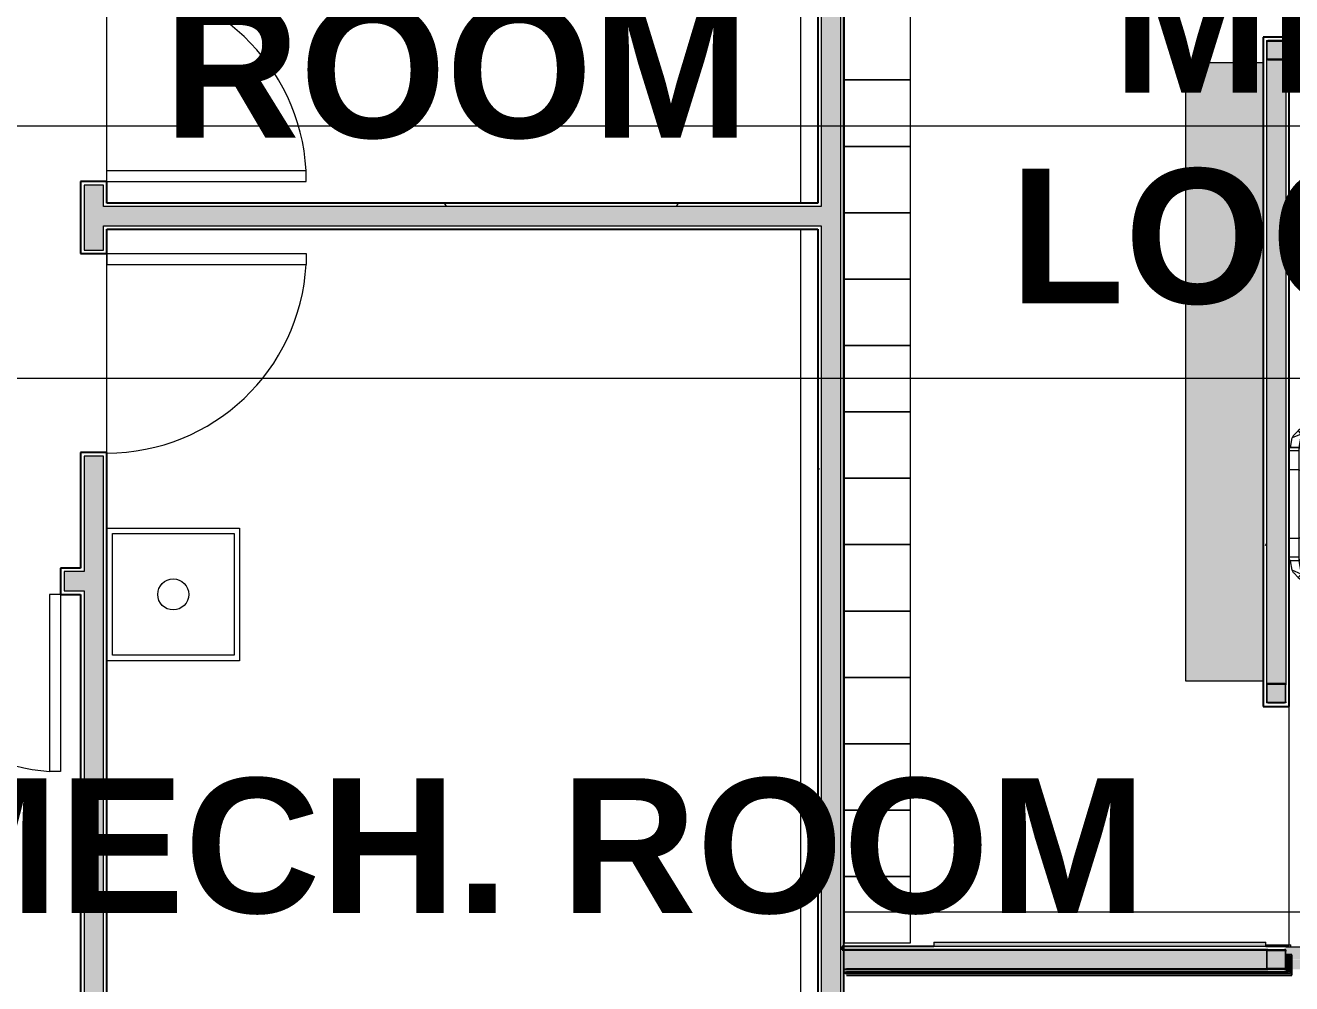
# Model space of a CAD drawing. Header units: inches. Extents: x 25369 to 33161, y -23509 to -20274.
# Drawn here: x 31088.9 to 31317.8, y -22698 to -22524.8 of the extents above; entities that cross this region are included whole.
import ezdxf

# ---------------------------------------------------------------- set-up
doc = ezdxf.new("R2010")
doc.units = ezdxf.units.IN
doc.header["$MEASUREMENT"] = 0
doc.linetypes.add('Grid Line 1_2_', pattern=[0.875, 0.5, -0.125, 0.125, -0.125])
for name, color, linetype, lineweight in [('A-AREA', 32, 'Continuous', 9), ('A-DOOR', 31, 'Continuous', 9), ('A-FLOR', 192, 'Continuous', 9), ('A-GENM', 13, 'Continuous', 9), ('A-WALL', 113, 'Continuous', 9), ('A-WALL-PATT', 111, 'Continuous', 25), ('G-ANNO-SYMB', 111, 'Continuous', 9), ('I-FURN', 30, 'Continuous', 9), ('I-WALL', 2, 'Continuous', 9), ('M-AREA-IDEN', 171, 'Continuous', 9), ('P-SANR-FIXT', 6, 'Continuous', 9), ('Q-SPCQ', 91, 'Continuous', 9), ('S-COLS', 52, 'Continuous', 9), ('S-GRID', 1, 'Continuous', 9)]:
    doc.layers.add(name, color=color, linetype=linetype, lineweight=lineweight)
doc.styles.add('Arial_B', font='arialbd.ttf', dxfattribs={"height": 24.354149})
pattern_1 = [(0, (5929.126, 0), (61.44, 15.36), [2.534, -43.546, 2.534, -43.546, -245.76]), (0, (5929.126, 0), (61.44, 15.36), [-92.16, 2.534, -89.626, 2.534, -43.546, -107.52]), (0, (5929.126, 0), (61.44, 15.36), [-230.4, 2.534, -28.186, 2.534, -74.266]), (120, (5952.166, 7.68), (-44.02215, 45.528601), [2.534, -43.546, 2.534, -43.546, -245.76]), (120, (5952.166, 7.68), (-44.02215, 45.528601), [-92.16, 2.534, -89.626, 2.534, -43.546, -107.52]), (120, (5952.166, 7.68), (-44.02215, 45.528601), [-230.4, 2.534, -28.186, 2.534, -74.266]), (240, (5959.846, 38.4), (-17.41785, -60.888601), [2.534, -43.546, 2.534, -43.546, -245.76]), (240, (5959.846, 38.4), (-17.41785, -60.888601), [-92.16, 2.534, -89.626, 2.534, -43.546, -107.52]), (240, (5959.846, 38.4), (-17.41785, -60.888601), [-230.4, 2.534, -28.186, 2.534, -74.266])]

# ---------------------------------------------------------------- blocks, each defined once
blk = doc.blocks.new('Furniture 7 - Furniture 1-2413-Overall Floor Plan')
at = {"layer": 'I-FURN'}
blk.add_hatch(color=8, dxfattribs=at).paths.add_polyline_path([(25362.47, -22612.87), (25364.61, -22612.87), (25364.61, -22501.12), (25350.61, -22501.12), (25350.61, -22612.87)], flags=0)
at = {"layer": 'I-FURN', "color": 7}
for p, q in [((25350.61, -22501.12), (25350.61, -22612.87)), ((25364.61, -22501.12), (25350.61, -22501.12)), ((25350.61, -22612.87), (25364.61, -22612.87))]:
    blk.add_line(p, q, dxfattribs=at)
blk = doc.blocks.new('Locker-Double Stacked - 12_ x 12_-11070-Overall Floor Plan')
at = {"layer": 'I-FURN', "color": 7}
for p, q in [((6, 6), (-6, 6)), ((-6, 6), (-6, -6)), ((6, -6), (6, 6)), ((-6, -6), (6, -6))]:
    blk.add_line(p, q, dxfattribs=at)
blk = doc.blocks.new('Bradley-Washroom_Accessories-Mirrors-780_Custom - Bradley-Washroom_Accessories-Mirrors-780_Custom-177612-Overall Floor Plan')
at = {"layer": 'Q-SPCQ'}
blk.add_hatch(color=9, dxfattribs=at).paths.add_polyline_path([(25384.02, -22691.3), (25384.02, -22690.55), (25324.02, -22690.55), (25324.02, -22691.3), (25381.38, -22691.3)], flags=0)
at = {"layer": 'Q-SPCQ', "color": 7}
for p, q in [((25324.02, -22690.55), (25384.02, -22690.55)), ((25324.02, -22690.55), (25324.02, -22691.3)), ((25384.02, -22691.3), (25324.02, -22691.3)), ((25384.02, -22691.3), (25384.02, -22690.55))]:
    blk.add_line(p, q, dxfattribs=at)
blk = doc.blocks.new('Shower Tile Threshold - Shower Tile Threshold-209406-Overall Floor Plan')
at = {"layer": 'A-GENM'}
for points in [[(-34.94, -2), (-34.94, -3.72), (10.94, -3.72), (10.94, -2), (-34.38, -2)], [(-34.94, -3.72), (-34.94, -3.75), (-34.38, -3.72)], [(-35.38, -5.8), (-35.38, -6), (12, -5.95), (12, -5.8), (-34.38, -5.8)]]:
    blk.add_hatch(color=8, dxfattribs=at).paths.add_polyline_path(points, flags=0)
h = blk.add_hatch(color=8, dxfattribs=at)
h.paths.add_polyline_path([(-35.38, -3.78), (-35.38, -5.8), (12, -5.8), (12, -4.59), (10.94, -4.59), (10.94, -3.78), (-34.38, -3.78)], flags=0)
h.paths.add_polyline_path([(11.25, -4.28), (11.19, -4.34), (11.25, -4.34)], flags=0)
at = {"layer": 'A-GENM', "color": 7}
blk.add_line((-35.38, -6), (12, -6), dxfattribs=at)
blk = doc.blocks.new('HSS-Hollow Structural Section-Column - HSS3-1_2X3-1_2X1_8-350765-Overall Floor Plan')
at = {"layer": 'S-COLS', "color": 170, "lineweight": 15}
for p, q in [((-1.75, 1.518), (-1.75, -1.518)), ((-1.634, -1.518), (-1.634, 1.518)), ((1.518, 1.75), (-1.518, 1.75)), ((-1.518, 1.634), (1.518, 1.634)), ((1.634, 1.518), (1.634, -1.518)), ((1.75, -1.518), (1.75, 1.518)), ((1.518, -1.634), (-1.518, -1.634)), ((-1.518, -1.75), (1.518, -1.75))]:
    blk.add_line(p, q, dxfattribs=at)
for centre, radius, start, end in [((-1.518, 1.518), 0.232, 90, 180), ((-1.518, 1.518), 0.116, 90, 180), ((1.518, 1.518), 0.232, 360, 90), ((1.518, 1.518), 0.116, 0, 90), ((-1.518, -1.518), 0.232, 180, 270), ((-1.518, -1.518), 0.116, 180, 270), ((1.518, -1.518), 0.232, 270, 360), ((1.518, -1.518), 0.116, 270, 360)]:
    blk.add_arc(centre, radius, start, end, dxfattribs=at)
blk = doc.blocks.new('HSS-Hollow Structural Section-Column - HSS3-1_2X3-1_2X1_8-V78-Overall Floor Plan')
at = {"layer": 'S-COLS', "color": 170, "lineweight": 15}
for p, q in [((-1.75, 1.518), (-1.75, -1.518)), ((-1.634, -1.518), (-1.634, 1.518)), ((1.518, 1.75), (-1.518, 1.75)), ((-1.518, 1.634), (1.518, 1.634)), ((1.634, 1.518), (1.634, -1.518)), ((1.75, -1.518), (1.75, 1.518)), ((1.518, -1.634), (-1.518, -1.634)), ((-1.518, -1.75), (1.518, -1.75))]:
    blk.add_line(p, q, dxfattribs=at)
for centre, radius, start, end in [((-1.518, 1.518), 0.232, 90, 180), ((-1.518, 1.518), 0.116, 90, 180), ((1.518, 1.518), 0.232, 360, 90), ((1.518, 1.518), 0.116, 0, 90), ((-1.518, -1.518), 0.232, 180, 270), ((-1.518, -1.518), 0.116, 180, 270), ((1.518, -1.518), 0.232, 270, 360), ((1.518, -1.518), 0.116, 270, 360)]:
    blk.add_arc(centre, radius, start, end, dxfattribs=at)
blk = doc.blocks.new('HSS-Hollow Structural Section-Column - HSS3-1_2X3-1_2X1_8-V80-Overall Floor Plan')
at = {"layer": 'S-COLS', "color": 170, "lineweight": 15}
for p, q in [((-1.75, 1.518), (-1.75, -1.518)), ((-1.634, -1.518), (-1.634, 1.518)), ((1.518, 1.75), (-1.518, 1.75)), ((-1.518, 1.634), (1.518, 1.634)), ((1.634, 1.518), (1.634, -1.518)), ((1.75, -1.518), (1.75, 1.518)), ((1.518, -1.634), (-1.518, -1.634)), ((-1.518, -1.75), (1.518, -1.75))]:
    blk.add_line(p, q, dxfattribs=at)
for centre, radius, start, end in [((-1.518, 1.518), 0.232, 90, 180), ((-1.518, 1.518), 0.116, 90, 180), ((1.518, 1.518), 0.232, 360, 90), ((1.518, 1.518), 0.116, 0, 90), ((-1.518, -1.518), 0.232, 180, 270), ((-1.518, -1.518), 0.116, 180, 270), ((1.518, -1.518), 0.232, 270, 360), ((1.518, -1.518), 0.116, 270, 360)]:
    blk.add_arc(centre, radius, start, end, dxfattribs=at)
blk = doc.blocks.new('Change_Table-Flip_Down-Frost_Products_LTD_-1125 - Polyethylene-White-366105-Overall Floor Plan')
at = {"layer": 'Q-SPCQ', "color": 10, "lineweight": 13}
for p, q in [((25405.77, -22594.65), (25405.95, -22593.86)), ((25389.09, -22598.91), (25389.89, -22598.11)), ((25407.79, -22596.82), (25408.62, -22596.82)), ((25407.79, -22625.89), (25407.79, -22596.82)), ((25408.62, -22596.82), (25408.62, -22625.89)), ((25388.51, -22601.1), (25388.81, -22599.4)), ((25390.4, -22598.7), (25388.81, -22599.4)), ((25390.4, -22598.7), (25389.98, -22601.1)), ((25395.7, -22600.41), (25393.21, -22599.17)), ((25393.21, -22601.1), (25393.21, -22599.17)), ((25395.7, -22600.41), (25395.7, -22607.23)), ((25404.61, -22600.41), (25406.94, -22599.17)), ((25404.61, -22622.3), (25404.61, -22600.41)), ((25406.94, -22599.17), (25406.94, -22623.53)), ((25407.04, -22599.25), (25407.04, -22623.45)), ((25388.27, -22601.15), (25388.51, -22601.15)), ((25390.02, -22601.75), (25388.27, -22601.75)), ((25393.69, -22601.1), (25388.51, -22601.1)), ((25388.51, -22601.15), (25388.51, -22601.1)), ((25388.51, -22601.15), (25391.73, -22601.15)), ((25390.02, -22601.15), (25390.02, -22605.18)), ((25391.83, -22601.25), (25390.02, -22601.25)), ((25391.83, -22605.43), (25391.83, -22601.25)), ((25391.96, -22601.1), (25391.96, -22605.5)), ((25393.69, -22606.42), (25393.69, -22601.1)), ((25390.07, -22605.18), (25388.27, -22605.18)), ((25390.07, -22617.53), (25390.07, -22605.18)), ((25390.07, -22605.18), (25391.77, -22605.8)), ((25390.75, -22605.43), (25391.83, -22605.43)), ((25391.73, -22605.53), (25391.02, -22605.53)), ((25391.86, -22605.6), (25391.23, -22605.6)), ((25391.77, -22605.8), (25391.77, -22616.91)), ((25393.69, -22606.42), (25395.7, -22607.23)), ((25393.69, -22616.29), (25395.7, -22615.47)), ((25393.69, -22616.29), (25393.69, -22621.6)), ((25395.7, -22622.3), (25395.7, -22615.47)), ((25388.27, -22617.53), (25390.07, -22617.53)), ((25390.02, -22617.53), (25390.02, -22621.55)), ((25390.07, -22617.53), (25391.77, -22616.91)), ((25390.75, -22617.28), (25391.83, -22617.28)), ((25391.73, -22617.18), (25391.02, -22617.18)), ((25391.86, -22617.1), (25391.23, -22617.1)), ((25391.83, -22621.45), (25391.83, -22617.28)), ((25391.96, -22621.6), (25391.96, -22617.2)), ((25390.02, -22620.95), (25388.27, -22620.95)), ((25388.51, -22621.55), (25388.27, -22621.55)), ((25388.51, -22621.55), (25391.73, -22621.55)), ((25388.51, -22621.6), (25388.51, -22621.55)), ((25393.69, -22621.6), (25388.51, -22621.6)), ((25388.81, -22623.31), (25388.51, -22621.6)), ((25390.42, -22624.03), (25388.81, -22623.31)), ((25389.98, -22621.6), (25390.4, -22624.01)), ((25391.83, -22621.45), (25390.02, -22621.45)), ((25393.21, -22621.6), (25393.21, -22623.54)), ((25393.21, -22623.54), (25395.7, -22622.3)), ((25404.61, -22622.3), (25406.94, -22623.53)), ((25389.89, -22624.6), (25389.09, -22623.8)), ((25389.89, -22624.6), (25390.42, -22624.03)), ((25407.79, -22625.89), (25408.62, -22625.89)), ((25405.77, -22628.06), (25405.95, -22628.85))]:
    blk.add_line(p, q, dxfattribs=at)
for centre, radius, start, end in [((25401.98, -22611.33), 17.91, 77.1036, 117.0252), ((25401.98, -22611.33), 17.91, 117.0252, 132.4157), ((25401.95, -22611.33), 17.12, 77.1058, 132.4083), ((25405.18, -22597.23), 2.65, 8.9006, 77.1058), ((25405.21, -22597.22), 3.44, 6.6703, 77.1036), ((25395.94, -22593.4), 7.66, 217.8807, 223.7167), ((25400.07, -22607.6), 10.87, 50.1591, 129.1586), ((25389.63, -22599.54), 0.83, 130.6052, 170.0067), ((25400.16, -22607.61), 8.46, 58.2462, 121.7538), ((25391.73, -22601.25), 0.1, 0, 90), ((25391.73, -22605.43), 0.1, 270, 0), ((25400.01, -22612.18), 8.55, 137.6677, 164.5358), ((25391.86, -22605.5), 0.1, 270, 0), ((25400.07, -22612.18), 6.59, 131.4443, 172.8364), ((25400.07, -22610.53), 6.59, 187.1636, 228.5557), ((25400.01, -22610.53), 8.55, 195.4642, 222.3323), ((25391.73, -22617.28), 0.1, 0, 90), ((25391.86, -22617.2), 0.1, 0, 90), ((25389.63, -22623.17), 0.83, 189.9933, 229.3948), ((25391.73, -22621.45), 0.1, 270, 0), ((25400.07, -22615.1), 10.87, 230.8414, 309.8409), ((25400.16, -22615.1), 8.46, 238.2462, 301.7538), ((25401.98, -22611.38), 17.91, 227.5846, 242.8439), ((25401.95, -22611.37), 17.12, 227.5917, 282.8942), ((25405.18, -22625.48), 2.65, 282.8942, 351.0994), ((25405.21, -22625.49), 3.44, 282.8964, 353.3297), ((25401.98, -22611.38), 17.91, 242.8439, 282.8964)]:
    blk.add_arc(centre, radius, start, end, dxfattribs=at)
blk = doc.blocks.new('Locker Rooms and Restrooms_rvt-2-Overall Floor Plan')
at = {"layer": 'A-WALL-PATT', "lineweight": 9}
h = blk.add_hatch(dxfattribs=at)
h.set_pattern_fill('FP_15', style=0, pattern_type=2)
h.set_pattern_definition(pattern_1)
h.paths.add_polyline_path([(25384.14, -22647.93), (25384.14, -22526.93), (25383.52, -22526.93), (25383.52, -22647.93)], flags=0)
at = {"layer": 'I-WALL', "lineweight": 5}
h = blk.add_hatch(color=254, dxfattribs=at)
h.paths.add_polyline_path([(25384.37, -22647.3), (25384.37, -22647.2), (25387.41, -22647.2), (25387.41, -22647.3), (25387.64, -22647.3), (25387.64, -22647.08), (25387.52, -22647.08), (25387.52, -22644.05), (25387.64, -22644.05), (25387.64, -22530.83), (25387.52, -22530.83), (25387.52, -22527.8), (25387.64, -22527.8), (25387.64, -22527.55), (25384.14, -22527.56), (25384.14, -22527.8), (25384.26, -22527.8), (25384.26, -22530.83), (25384.14, -22530.83), (25384.14, -22644.05), (25384.26, -22644.05), (25384.26, -22647.08), (25384.14, -22647.08), (25384.14, -22647.3), (25384.26, -22647.3)], flags=0)
h.paths.add_polyline_path([(25387.41, -22643.93), (25384.37, -22643.93), (25384.37, -22643.81), (25387.41, -22643.81)], flags=0)
h.paths.add_polyline_path([(25384.37, -22531.06), (25384.37, -22530.95), (25387.41, -22530.95), (25387.41, -22531.06)], flags=0)
h.paths.add_polyline_path([(25384.37, -22527.68), (25384.37, -22527.56), (25387.41, -22527.56), (25387.41, -22527.68)], flags=0)
at = {"layer": 'I-WALL'}
h = blk.add_hatch(color=9, dxfattribs=at)
h.paths.add_polyline_path([(25384.14, -22695.43), (25384.37, -22695.43), (25384.37, -22695.31), (25387.41, -22695.31), (25387.41, -22695.43), (25387.64, -22695.43), (25387.64, -22695.2), (25387.52, -22695.2), (25387.52, -22692.16), (25387.64, -22692.16), (25387.64, -22691.93), (25387.41, -22691.93), (25387.41, -22692.04), (25384.37, -22692.04), (25384.37, -22691.93), (25307.67, -22691.93), (25307.67, -22695.43), (25381.38, -22695.43)], flags=0)
h.paths.add_polyline_path([(25384.26, -22695.2), (25384.14, -22695.2), (25384.14, -22692.16), (25384.26, -22692.16), (25384.26, -22695.08)], flags=0)
at = {"layer": 'I-WALL', "lineweight": 5}
for color, points in [(135, [(25384.02, -22691.3), (25388.52, -22691.3), (25388.52, -22691.05), (25384.02, -22691.05)]), (252, [(25388.14, -22695.93), (25388.14, -22693.15), (25387.64, -22693.15), (25387.64, -22695.93)]), (252, [(25387.64, -22695.93), (25387.64, -22695.43), (25307.64, -22695.43), (25307.64, -22695.93), (25387.41, -22695.93)])]:
    blk.add_hatch(color=color, dxfattribs=at).paths.add_polyline_path(points, flags=0)
at = {"layer": 'I-WALL'}
h = blk.add_hatch(color=8, dxfattribs=at)
h.paths.add_polyline_path([(25388.7, -22696.49), (25388.7, -22692.83), (25388.45, -22692.83), (25388.45, -22696.49)], flags=0)
h.paths.add_polyline_path([(25388.39, -22693.08), (25388.45, -22692.83), (25387.64, -22692.83), (25387.64, -22693.08)], flags=0)
blk.add_hatch(color=8, dxfattribs=at).paths.add_polyline_path([(25388.45, -22696.49), (25388.39, -22696.24), (25308.2, -22696.24), (25308.2, -22696.49), (25387.64, -22696.49)], flags=0)
at = {"layer": 'A-FLOR', "color": 7}
for p, q in [((25388.27, -22526.93), (25388.27, -22482.37)), ((25388.27, -22691.05), (25388.27, -22647.93))]:
    blk.add_line(p, q, dxfattribs=at)
at = {"layer": 'A-WALL', "color": 7}
for p, q in [((25384.14, -22527.55), (25387.64, -22527.55)), ((25384.14, -22527.55), (25384.14, -22527.8)), ((25387.64, -22527.55), (25387.64, -22527.8)), ((25384.14, -22530.83), (25384.14, -22644.05)), ((25387.64, -22530.83), (25387.64, -22644.05)), ((25384.14, -22647.08), (25384.14, -22647.3)), ((25384.37, -22647.3), (25384.14, -22647.3)), ((25387.64, -22647.3), (25387.41, -22647.3)), ((25387.64, -22647.08), (25387.64, -22647.3)), ((25388.39, -22693.08), (25387.64, -22693.08)), ((25388.39, -22693.15), (25387.64, -22693.15)), ((25388.14, -22693.15), (25388.14, -22695.93)), ((25388.45, -22693.08), (25388.39, -22693.08)), ((25388.39, -22693.15), (25388.39, -22696.18)), ((25388.45, -22693.08), (25388.45, -22696.24)), ((25307.64, -22695.93), (25307.89, -22695.93)), ((25307.89, -22695.93), (25308.2, -22695.93)), ((25307.89, -22696.18), (25307.95, -22696.18)), ((25307.95, -22696.18), (25308.2, -22696.18)), ((25307.95, -22696.24), (25308.2, -22696.24)), ((25387.64, -22695.93), (25308.2, -22695.93)), ((25387.64, -22696.18), (25308.2, -22696.18)), ((25387.64, -22696.24), (25308.2, -22696.24)), ((25388.14, -22695.93), (25387.64, -22695.93)), ((25388.14, -22696.18), (25387.64, -22696.18)), ((25388.39, -22696.24), (25387.64, -22696.24)), ((25388.39, -22696.18), (25388.14, -22696.18)), ((25388.45, -22696.24), (25388.39, -22696.24))]:
    blk.add_line(p, q, dxfattribs=at)
at = {"layer": 'I-WALL', "color": 250, "lineweight": 25}
for p, q in [((25384.14, -22526.93), (25383.52, -22526.93)), ((25383.52, -22526.93), (25383.52, -22647.93)), ((25387.64, -22526.93), (25384.14, -22526.93)), ((25388.27, -22526.93), (25387.64, -22526.93)), ((25388.27, -22647.93), (25388.27, -22526.93)), ((25383.52, -22647.93), (25384.14, -22647.93)), ((25384.14, -22647.93), (25387.64, -22647.93)), ((25387.64, -22647.93), (25388.27, -22647.93)), ((25324.02, -22691.3), (25307.45, -22691.3)), ((25307.45, -22691.3), (25307.45, -22691.93)), ((25307.45, -22691.93), (25384.37, -22691.93)), ((25384.37, -22691.93), (25307.67, -22691.93)), ((25307.67, -22691.93), (25307.67, -22695.43)), ((25387.64, -22691.3), (25384.02, -22691.3)), ((25387.64, -22691.93), (25387.41, -22691.93)), ((25387.41, -22691.93), (25387.64, -22691.93)), ((25387.64, -22692.16), (25387.64, -22691.93)), ((25388.45, -22692.83), (25387.64, -22692.83)), ((25388.7, -22692.83), (25388.45, -22692.83)), ((25388.7, -22696.49), (25388.7, -22692.83)), ((25307.67, -22695.43), (25384.37, -22695.43)), ((25384.37, -22695.43), (25308.2, -22695.43)), ((25308.2, -22696.49), (25387.64, -22696.49)), ((25387.41, -22695.43), (25387.64, -22695.43)), ((25387.64, -22695.43), (25387.41, -22695.43)), ((25387.64, -22695.43), (25387.64, -22695.2)), ((25387.64, -22695.2), (25387.64, -22695.43)), ((25387.64, -22696.49), (25388.45, -22696.49)), ((25388.45, -22696.49), (25388.7, -22696.49))]:
    blk.add_line(p, q, dxfattribs=at)
at = {"layer": 'I-WALL', "color": 7}
for p, q in [((25384.02, -22691.05), (25388.52, -22691.05)), ((25388.27, -22691.3), (25387.64, -22691.3)), ((25388.52, -22691.3), (25388.52, -22691.05))]:
    blk.add_line(p, q, dxfattribs=at)
at = {"lineweight": 9}
for name, p, rotation in [('Locker-Double Stacked - 12_ x 12_-11070-Overall Floor Plan', (25313.77, -22528.68), 270), ('Locker-Double Stacked - 12_ x 12_-11070-Overall Floor Plan', (25313.77, -22540.68), 270), ('Locker-Double Stacked - 12_ x 12_-11070-Overall Floor Plan', (25313.77, -22552.68), 270), ('Locker-Double Stacked - 12_ x 12_-11070-Overall Floor Plan', (25313.77, -22564.68), 270), ('Locker-Double Stacked - 12_ x 12_-11070-Overall Floor Plan', (25313.77, -22576.68), 270), ('Locker-Double Stacked - 12_ x 12_-11070-Overall Floor Plan', (25313.77, -22588.68), 270), ('Locker-Double Stacked - 12_ x 12_-11070-Overall Floor Plan', (25313.77, -22600.68), 270), ('Locker-Double Stacked - 12_ x 12_-11070-Overall Floor Plan', (25313.77, -22612.68), 270), ('Locker-Double Stacked - 12_ x 12_-11070-Overall Floor Plan', (25313.77, -22624.68), 270), ('Locker-Double Stacked - 12_ x 12_-11070-Overall Floor Plan', (25313.77, -22636.68), 270), ('Locker-Double Stacked - 12_ x 12_-11070-Overall Floor Plan', (25313.77, -22648.68), 270), ('Locker-Double Stacked - 12_ x 12_-11070-Overall Floor Plan', (25313.77, -22660.68), 270), ('Locker-Double Stacked - 12_ x 12_-11070-Overall Floor Plan', (25313.77, -22672.68), 270), ('Locker-Double Stacked - 12_ x 12_-11070-Overall Floor Plan', (25313.77, -22684.68), 270), ('Shower Tile Threshold - Shower Tile Threshold-209406-Overall Floor Plan', (25399.64, -22697.43), 180)]:
    blk.add_blockref(name, p, dxfattribs=dict(at, rotation=rotation))
for name, p in [('HSS-Hollow Structural Section-Column - HSS3-1_2X3-1_2X1_8-V78-Overall Floor Plan', (25385.89, -22529.31)), ('Furniture 7 - Furniture 1-2413-Overall Floor Plan', (18.9, -30.44)), ('Change_Table-Flip_Down-Frost_Products_LTD_-1125 - Polyethylene-White-366105-Overall Floor Plan', (0, 0)), ('HSS-Hollow Structural Section-Column - HSS3-1_2X3-1_2X1_8-V80-Overall Floor Plan', (25385.89, -22645.56)), ('Bradley-Washroom_Accessories-Mirrors-780_Custom - Bradley-Washroom_Accessories-Mirrors-780_Custom-177612-Overall Floor Plan', (0, 0)), ('HSS-Hollow Structural Section-Column - HSS3-1_2X3-1_2X1_8-350765-Overall Floor Plan', (25385.89, -22693.68))]:
    blk.add_blockref(name, p, dxfattribs=at)
blk = doc.blocks.new('Struct_Xcel_Sports Complex_rvt-2-Overall Floor Plan')
at = {"layer": 'A-FLOR', "color": 7}
for p, q in [((25174.52, -22553.05), (25174.52, -22517.05)), ((25174.52, -22602.05), (25174.52, -22566.05)), ((25307.77, -22685.08), (25498.54, -22685.08))]:
    blk.add_line(p, q, dxfattribs=at)
blk = doc.blocks.new('Single-Flush - 32_ x 84_-1272610-Overall Floor Plan')
at = {"layer": 'A-DOOR', "lineweight": 13}
for p, q in [((14, -2.37), (14, -34.38)), ((16, -2.37), (14, -2.37)), ((16, -2.37), (16, -34.38)), ((16, -34.38), (14, -34.38))]:
    blk.add_line(p, q, dxfattribs=at)
at = {"layer": 'A-DOOR'}
blk.add_arc((16, -2.37), 32.07, 180, 266.4241, dxfattribs=at)
blk = doc.blocks.new('Single-Flush - 36_ x 84_-1318898-Overall Floor Plan')
at = {"layer": 'A-DOOR', "lineweight": 13}
for p, q in [((16, 2.37), (16, 38.39)), ((18, 38.39), (16, 38.39)), ((18, 2.37), (18, 38.39)), ((18, 2.37), (16, 2.37))]:
    blk.add_line(p, q, dxfattribs=at)
at = {"layer": 'A-DOOR'}
blk.add_arc((18, 2.37), 36.07, 93.1789, 180, dxfattribs=at)
blk = doc.blocks.new('Single-Flush - 36_ x 84_-1318909-Overall Floor Plan')
at = {"layer": 'A-DOOR', "lineweight": 13}
for p, q in [((16, -2.37), (16, -38.39)), ((18, -2.37), (16, -2.37)), ((18, -2.37), (18, -38.39)), ((18, -38.39), (16, -38.39))]:
    blk.add_line(p, q, dxfattribs=at)
at = {"layer": 'A-DOOR'}
blk.add_arc((18, -2.37), 36.07, 180, 266.8211, dxfattribs=at)
blk = doc.blocks.new('Basin_Mop_Service-24x24-Zurn-Z1996-24 - 24 x 24 x 10-1384526-Overall Floor Plan')
at = {"layer": 'P-SANR-FIXT'}
for p, q in [((-12, 12), (12, 12)), ((12, 12), (12, -12)), ((-11, -11), (-11, 11)), ((-11, 11), (11, 11)), ((11, 11), (11, -11)), ((11, -11), (-11, -11)), ((12, -12), (-12, -12))]:
    blk.add_line(p, q, dxfattribs=at)
blk.add_circle((0, 0), 2.81, dxfattribs=at)

msp = doc.modelspace()

# ---------------------------------------------------------------- hatches: boundary and pattern name
at = {"layer": 'A-WALL-PATT', "lineweight": 9}
h = msp.add_hatch(dxfattribs=at)
h.set_pattern_fill('FP_15', color=256, style=0, pattern_type=2)
h.set_pattern_definition(pattern_1)
h.paths.add_polyline_path([(31099.52, -22787.3), (31099.52, -22627.05), (31098.89, -22627.05), (31098.89, -22787.3)], flags=0)
h.paths.add_polyline_path([(31098.89, -22623.55), (31099.52, -22623.55), (31099.52, -22602.68), (31101.27, -22602.68), (31101.27, -22602.05), (31098.89, -22602.05), (31098.89, -22622.93)], flags=0)
h.paths.add_polyline_path([(31099.95, -22566.05), (31101.27, -22566.05), (31101.27, -22565.43), (31099.52, -22565.43), (31099.52, -22553.68), (31101.27, -22553.68), (31101.27, -22553.05), (31098.89, -22553.05), (31098.89, -22566.05)], flags=0)
h.paths.add_polyline_path([(31101.27, -22517.05), (31101.27, -22516.43), (31099.52, -22516.43), (31099.52, -22405.68), (31101.27, -22405.68), (31101.27, -22405.05), (31098.89, -22405.05), (31098.89, -22517.05), (31099.95, -22517.05)], flags=0)
h.paths.add_polyline_path([(31098.89, -22373.05), (31101.27, -22373.05), (31101.27, -22372.43), (31099.52, -22372.43), (31099.52, -22369.55), (31098.89, -22369.55)], flags=0)
h = msp.add_hatch(dxfattribs=at)
h.set_pattern_fill('FP_15', color=256, style=0, pattern_type=2)
h.set_pattern_definition(pattern_1)
h.paths.add_polyline_path([(31103.02, -22787.3), (31103.64, -22787.3), (31103.64, -22602.05), (31101.27, -22602.05), (31101.27, -22602.68), (31103.02, -22602.68), (31103.02, -22786.55)], flags=0)
h.paths.add_polyline_path([(31103.64, -22566.05), (31103.64, -22561.05), (31103.02, -22561.05), (31103.02, -22565.43), (31101.27, -22565.43), (31101.27, -22566.05)], flags=0)
h.paths.add_polyline_path([(31103.02, -22557.55), (31103.64, -22557.55), (31103.64, -22553.05), (31101.27, -22553.05), (31101.27, -22553.68), (31103.02, -22553.68)], flags=0)
h.paths.add_polyline_path([(31101.27, -22517.05), (31103.64, -22517.05), (31103.64, -22405.05), (31101.27, -22405.05), (31101.27, -22405.68), (31103.02, -22405.68), (31103.02, -22516.43), (31101.27, -22516.43)], flags=0)
h.paths.add_polyline_path([(31103.64, -22373.05), (31103.64, -22369.55), (31099.52, -22369.55), (31099.52, -22370.18), (31103.02, -22370.18), (31103.02, -22372.43), (31101.27, -22372.43), (31101.27, -22373.05)], flags=0)
h = msp.add_hatch(dxfattribs=at)
h.set_pattern_fill('FP_15', color=256, style=0, pattern_type=2)
h.set_pattern_definition(pattern_1)
h.paths.add_polyline_path([(31232.14, -22787.3), (31232.77, -22787.3), (31232.77, -22561.05), (31232.14, -22561.05), (31232.14, -22786.55)], flags=0)
h.paths.add_polyline_path([(31232.14, -22557.55), (31232.77, -22557.55), (31232.77, -22369.55), (31232.14, -22369.55), (31232.14, -22556.93)], flags=0)
h = msp.add_hatch(dxfattribs=at)
h.set_pattern_fill('FP_15', color=256, style=0, pattern_type=2)
h.set_pattern_definition(pattern_1)
h.paths.add_polyline_path([(31236.89, -22787.3), (31236.86, -22768.76), (31236.27, -22768.76), (31236.27, -22787.3)], flags=0)
h.paths.add_polyline_path([(31236.86, -22767.96), (31236.89, -22767.96), (31236.89, -22369.55), (31236.27, -22369.55), (31236.27, -22767.96)], flags=0)
h = msp.add_hatch(dxfattribs=at)
h.set_pattern_fill('FP_15', color=256, style=0, pattern_type=2)
h.set_pattern_definition(pattern_1)
h.paths.add_polyline_path([(31232.14, -22557.55), (31232.14, -22556.93), (31103.64, -22556.93), (31103.64, -22557.55), (31170.13, -22557.55)], flags=0)
h = msp.add_hatch(dxfattribs=at)
h.set_pattern_fill('FP_15', color=256, style=0, pattern_type=2)
h.set_pattern_definition(pattern_1)
h.paths.add_polyline_path([(31095.27, -22625.3), (31095.89, -22625.3), (31095.89, -22623.55), (31098.89, -22623.55), (31098.89, -22622.93), (31095.27, -22622.93)], flags=0)
h.paths.add_polyline_path([(31062.64, -22625.3), (31063.27, -22625.3), (31063.27, -22622.93), (31041.39, -22622.93), (31041.39, -22623.55), (31062.64, -22623.55)], flags=0)
h.paths.add_polyline_path([(30899.14, -22623.55), (31037.89, -22623.55), (31037.89, -22622.93), (30899.14, -22622.93)], flags=0)
at = {"layer": 'I-WALL', "lineweight": 5}
h = msp.add_hatch(color=256, dxfattribs=at)
h.paths.add_polyline_path([(31099.95, -22787.3), (31103.02, -22787.3), (31103.02, -22602.68), (31099.52, -22602.68), (31099.52, -22787.3)], flags=0)
h.paths.add_polyline_path([(31099.52, -22565.43), (31103.02, -22565.43), (31103.02, -22553.68), (31099.52, -22553.68)], flags=0)
h.paths.add_polyline_path([(31099.52, -22516.43), (31103.02, -22516.43), (31103.02, -22405.68), (31099.52, -22405.68), (31099.52, -22491.73)], flags=0)
h.paths.add_polyline_path([(31099.52, -22372.43), (31103.02, -22372.43), (31103.02, -22370.18), (31099.52, -22370.18)], flags=0)
for points in [[(31236.27, -22787.3), (31236.27, -22768.76), (31235.2, -22768.76), (31235.2, -22767.96), (31236.27, -22767.96), (31236.27, -22369.55), (31232.77, -22369.55), (31232.77, -22787.3)], [(31232.77, -22561.05), (31232.77, -22557.55), (31103.02, -22557.55), (31103.02, -22561.05), (31232.14, -22561.05)]]:
    msp.add_hatch(color=256, dxfattribs=at).paths.add_polyline_path(points, flags=0)
h = msp.add_hatch(color=256, dxfattribs=at)
h.paths.add_polyline_path([(30898.52, -22627.05), (31062.64, -22627.05), (31062.64, -22623.55), (30898.52, -22623.55)], flags=0)
h.paths.add_polyline_path([(31098.89, -22627.05), (31099.52, -22627.05), (31099.52, -22623.55), (31095.89, -22623.55), (31095.89, -22627.05)], flags=0)

# ---------------------------------------------------------------- linework, layer by layer
at = {"layer": 'A-AREA'}
for p, q in [((31229.02, -22470.18), (31229.02, -22556.93)), ((31229.02, -22561.68), (31229.02, -22786.55))]:
    msp.add_line(p, q, dxfattribs=at)
at = {"layer": 'A-WALL'}
for p, q in [((31232.77, -22370.3), (31232.77, -22557.55)), ((31236.27, -22369.55), (31236.27, -22767.96)), ((31099.52, -22553.68), (31099.52, -22565.43)), ((31103.02, -22553.68), (31099.52, -22553.68)), ((31103.02, -22557.55), (31103.02, -22553.68)), ((31232.77, -22557.55), (31103.02, -22557.55)), ((31103.02, -22565.43), (31103.02, -22561.05)), ((31103.02, -22561.05), (31232.77, -22561.05)), ((31232.77, -22561.05), (31232.77, -22787.3)), ((31099.52, -22565.43), (31103.02, -22565.43)), ((31099.52, -22602.68), (31099.52, -22623.55)), ((31103.02, -22602.68), (31099.52, -22602.68)), ((31103.02, -22787.3), (31103.02, -22602.68)), ((31095.89, -22623.55), (31095.89, -22627.05)), ((31099.52, -22623.55), (31095.89, -22623.55)), ((31095.89, -22627.05), (31099.52, -22627.05)), ((31099.52, -22627.05), (31099.52, -22787.3))]:
    msp.add_line(p, q, dxfattribs=at)
at = {"layer": 'G-ANNO-SYMB'}
msp.add_line((32512.73, -22588.63), (27922.79, -22588.63), dxfattribs=at)
at = {"layer": 'I-WALL', "lineweight": 25}
for p, q in [((31232.14, -22370.3), (31232.14, -22556.93)), ((31236.89, -22767.96), (31236.89, -22370.3)), ((31103.64, -22553.05), (31098.89, -22553.05)), ((31098.89, -22553.05), (31098.89, -22566.05)), ((31103.64, -22556.93), (31103.64, -22553.05)), ((31232.14, -22556.93), (31103.64, -22556.93)), ((31103.64, -22566.05), (31103.64, -22561.68)), ((31103.64, -22561.68), (31232.14, -22561.68)), ((31232.14, -22561.68), (31232.14, -22786.55)), ((31098.89, -22566.05), (31103.64, -22566.05)), ((31103.64, -22602.05), (31098.89, -22602.05)), ((31098.89, -22602.05), (31098.89, -22622.93)), ((31103.64, -22786.55), (31103.64, -22602.05)), ((31098.89, -22622.93), (31095.27, -22622.93)), ((31095.27, -22622.93), (31095.27, -22627.68)), ((31095.27, -22627.68), (31098.89, -22627.68)), ((31098.89, -22627.68), (31098.89, -22786.55))]:
    msp.add_line(p, q, dxfattribs=at)
at = {"layer": 'S-GRID', "linetype": 'Grid Line 1_2_'}
for p, q in [((32356.47, -22543.05), (27400.49, -22543.05)), ((32648.19, -22543.05), (27719.33, -22543.05))]:
    msp.add_line(p, q, dxfattribs=at)

# ---------------------------------------------------------------- block references
at = {"lineweight": 5}
for name in ['Struct_Xcel_Sports Complex_rvt-2-Overall Floor Plan', 'Locker Rooms and Restrooms_rvt-2-Overall Floor Plan']:
    msp.add_blockref(name, (5929.13, 0), dxfattribs=at)
at = {"layer": 'A-DOOR'}
for name, p, rotation in [('Single-Flush - 36_ x 84_-1318898-Overall Floor Plan', (31101.27, -22535.05), 270), ('Single-Flush - 36_ x 84_-1318909-Overall Floor Plan', (31101.27, -22584.05), 90)]:
    msp.add_blockref(name, p, dxfattribs=dict(at, rotation=rotation))
msp.add_blockref('Single-Flush - 32_ x 84_-1272610-Overall Floor Plan', (31079.27, -22625.3), dxfattribs=at)
at = {"layer": 'P-SANR-FIXT'}
msp.add_blockref('Basin_Mop_Service-24x24-Zurn-Z1996-24 - 24 x 24 x 10-1384526-Overall Floor Plan', (31115.64, -22627.68), dxfattribs=at)

# ---------------------------------------------------------------- texts
at = {"layer": 'M-AREA-IDEN', "char_height": 24.354, "attachment_point": 2, "line_spacing_factor": 0.938532, "style": 'Arial_B'}
for s, insert, width in [('LAUNDRY\\PROOM', (31166.85, -22482.67), 192.096), ("MEN'S\\PLOCKER", (31338.66, -22512.63), 166.752), ('MECH. ROOM', (31179.08, -22660.91), 260.928)]:
    msp.add_mtext(s, dxfattribs=dict(at, insert=insert, width=width))

doc.saveas('drawing.dxf')
